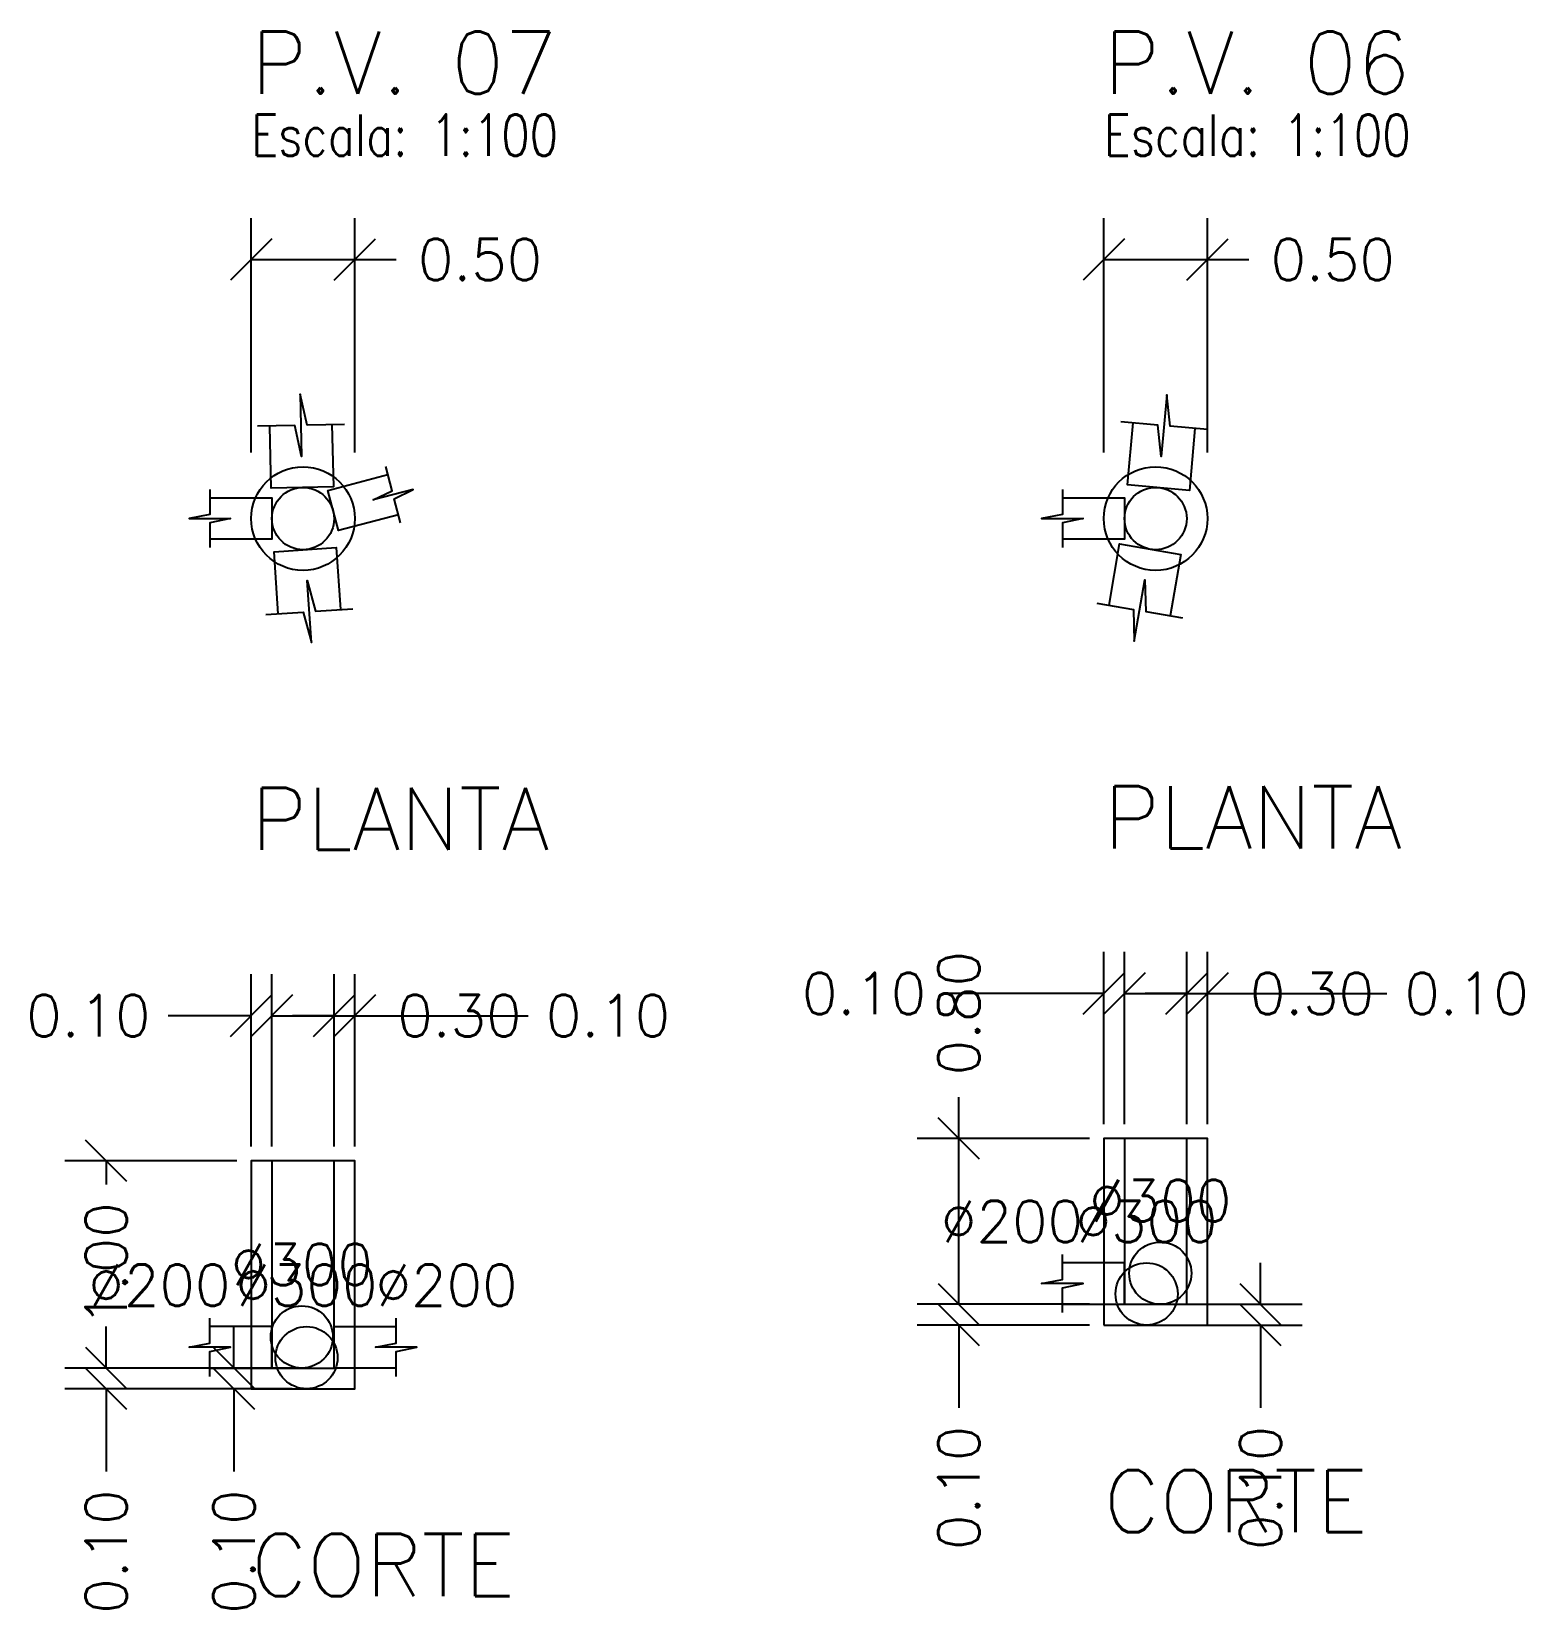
# Model space of a CAD drawing. Extents: x -6997814 to 14282083, y -16 to 289481930.
# Drawn here: x 363538.23 to 363545.43, y 7352388.54 to 7352396.14 of the extents above; entities that cross this region are included whole.
import ezdxf
from ezdxf.enums import TextEntityAlignment as Align

# ---------------------------------------------------------------- set-up
doc = ezdxf.new("R2010")
doc.units = 0
doc.header["$LTSCALE"] = 6.5
doc.header["$PDMODE"] = 3
doc.header["$PDSIZE"] = -0.3
doc.layers.get('0').update_dxf_attribs({"linetype": 'CONTINUOUS'})
doc.layers.get('Defpoints').update_dxf_attribs({"linetype": 'CONTINUOUS'})
for name, color, linetype in [('DETALHE_POCO_COT', 8, 'CONTINUOUS'), ('DETALHE_POCO_FOR', 7, 'CONTINUOUS'), ('DETALHE_POCO_TIT', 5, 'CONTINUOUS'), ('DETALHE_POCO_TUB', 4, 'CONTINUOUS'), ('DETALHE_POCO_TXT', 7, 'CONTINUOUS')]:
    doc.layers.add(name, color=color, linetype=linetype)
doc.styles.add('ROMANS', font='romans.shx')
doc.styles.get("Standard").update_dxf_attribs({"font": 'simplex.shx'})
doc.dimstyles.get("Standard").update_dxf_attribs({"dimtxt": 0.18, "dimasz": 0.18, "dimexe": 0.18, "dimexo": 0.0625, "dimgap": 0.09, "dimtad": 0, "dimtih": 1, "dimtoh": 1, "dimdec": 4, "dimzin": 0, "dimdsep": 46, "dimtxsty": 'Standard', "dimcen": 0.09, "dimadec": 0, "dimazin": 0, "dimtfac": 1, "dimtdec": 4, "dimtofl": 0, "dimtmove": 0, "dimatfit": 3, "dimfxl": 1, "dimtolj": 1, "dimtzin": 0, "dimarcsym": 0})

# ---------------------------------------------------------------- blocks, each defined once
blk = doc.blocks.new('_OBLIQUE')
at = {"color": 0, "linetype": 'ByBlock'}
blk.add_line((-0.5, -0.5), (0.5, 0.5), dxfattribs=at)
blk = doc.blocks.new('*D426')
at = {"layer": 'Defpoints', "color": 0, "lineweight": -2, "transparency": 16777216}
for p in [(363539.7927, 7352395.045), (363539.2927, 7352394.045), (363539.7927, 7352394.045)]:
    blk.add_point(p, dxfattribs=at)
at = {"layer": 'DETALHE_POCO_COT', "color": 0, "lineweight": -2, "transparency": 16777216}
for p, q in [((363539.2927, 7352394.1144), (363539.2927, 7352395.245)), ((363539.7927, 7352394.1144), (363539.7927, 7352395.245)), ((363539.2927, 7352395.045), (363539.7927, 7352395.045)), ((363539.7927, 7352395.045), (363539.9927, 7352395.045))]:
    blk.add_line(p, q, dxfattribs=at)
at = {"layer": 'DETALHE_POCO_COT', "color": 0, "lineweight": -2, "transparency": 16777216, "xscale": 0.2, "yscale": 0.2, "zscale": 0.2, "rotation": 180}
blk.add_blockref('_OBLIQUE', (363539.2927, 7352395.045), dxfattribs=at)
at = {"layer": 'DETALHE_POCO_COT', "color": 0, "lineweight": -2, "transparency": 16777216, "xscale": 0.2, "yscale": 0.2, "zscale": 0.2}
blk.add_blockref('_OBLIQUE', (363539.7927, 7352395.045), dxfattribs=at)
at = {"layer": 'DETALHE_POCO_COT', "color": 0, "lineweight": -2, "transparency": 16777216, "insert": (363540.3975, 7352395.045), "char_height": 0.2, "attachment_point": 5}
blk.add_mtext('\\A1;0.50', dxfattribs=at)
blk = doc.blocks.new('*D427')
at = {"layer": 'Defpoints', "color": 0, "lineweight": -2, "transparency": 16777216}
for p in [(363538.5927, 7352390.6964), (363539.2927, 7352390.6964), (363539.2927, 7352389.6964)]:
    blk.add_point(p, dxfattribs=at)
at = {"layer": 'DETALHE_POCO_COT', "color": 0, "lineweight": -2, "transparency": 16777216}
for p, q in [((363539.2233, 7352390.6964), (363538.3927, 7352390.6964)), ((363538.5927, 7352390.6964), (363538.5927, 7352390.5821)), ((363538.5927, 7352389.6964), (363538.5927, 7352389.8106)), ((363539.2233, 7352389.6964), (363538.3927, 7352389.6964))]:
    blk.add_line(p, q, dxfattribs=at)
at = {"layer": 'DETALHE_POCO_COT', "color": 0, "lineweight": -2, "transparency": 16777216, "xscale": 0.2, "yscale": 0.2, "zscale": 0.2}
for p, rotation in [((363538.5927, 7352390.6964), 90), ((363538.5927, 7352389.6964), 270)]:
    blk.add_blockref('_OBLIQUE', p, dxfattribs=dict(at, rotation=rotation))
at = {"layer": 'DETALHE_POCO_COT', "color": 0, "lineweight": -2, "transparency": 16777216, "insert": (363538.5927, 7352390.1964), "char_height": 0.2, "attachment_point": 5, "rotation": 90}
blk.add_mtext('\\A1;1.00', dxfattribs=at)
blk = doc.blocks.new('*D428')
at = {"layer": 'Defpoints', "color": 0, "lineweight": -2, "transparency": 16777216}
for p in [(363539.3927, 7352391.3964), (363539.2927, 7352390.6964), (363539.3927, 7352390.6964)]:
    blk.add_point(p, dxfattribs=at)
at = {"layer": 'DETALHE_POCO_COT', "color": 0, "lineweight": -2, "transparency": 16777216}
for p, q in [((363539.2927, 7352390.7658), (363539.2927, 7352391.5964)), ((363539.3927, 7352390.7658), (363539.3927, 7352391.5964)), ((363539.2927, 7352391.3964), (363538.8927, 7352391.3964)), ((363539.3927, 7352391.3964), (363539.5927, 7352391.3964))]:
    blk.add_line(p, q, dxfattribs=at)
at = {"layer": 'DETALHE_POCO_COT', "color": 0, "lineweight": -2, "transparency": 16777216, "xscale": 0.2, "yscale": 0.2, "zscale": 0.2}
blk.add_blockref('_OBLIQUE', (363539.2927, 7352391.3964), dxfattribs=at)
at = {"layer": 'DETALHE_POCO_COT', "color": 0, "lineweight": -2, "transparency": 16777216, "xscale": 0.2, "yscale": 0.2, "zscale": 0.2, "rotation": 180}
blk.add_blockref('_OBLIQUE', (363539.3927, 7352391.3964), dxfattribs=at)
at = {"layer": 'DETALHE_POCO_COT', "color": 0, "lineweight": -2, "transparency": 16777216, "insert": (363538.507, 7352391.3964), "char_height": 0.2, "attachment_point": 5}
blk.add_mtext('\\A1;0.10', dxfattribs=at)
blk = doc.blocks.new('*D429')
at = {"layer": 'Defpoints', "color": 0, "lineweight": -2, "transparency": 16777216}
for p in [(363539.6927, 7352391.3964), (363539.3927, 7352390.6964), (363539.6927, 7352390.6964)]:
    blk.add_point(p, dxfattribs=at)
at = {"layer": 'DETALHE_POCO_COT', "color": 0, "lineweight": -2, "transparency": 16777216}
for p, q in [((363539.3927, 7352390.7658), (363539.3927, 7352391.5964)), ((363539.6927, 7352390.7658), (363539.6927, 7352391.5964)), ((363539.3927, 7352391.3964), (363539.6927, 7352391.3964)), ((363539.6927, 7352391.3964), (363539.8927, 7352391.3964))]:
    blk.add_line(p, q, dxfattribs=at)
at = {"layer": 'DETALHE_POCO_COT', "color": 0, "lineweight": -2, "transparency": 16777216, "xscale": 0.2, "yscale": 0.2, "zscale": 0.2, "rotation": 180}
blk.add_blockref('_OBLIQUE', (363539.3927, 7352391.3964), dxfattribs=at)
at = {"layer": 'DETALHE_POCO_COT', "color": 0, "lineweight": -2, "transparency": 16777216, "xscale": 0.2, "yscale": 0.2, "zscale": 0.2}
blk.add_blockref('_OBLIQUE', (363539.6927, 7352391.3964), dxfattribs=at)
at = {"layer": 'DETALHE_POCO_COT', "color": 0, "lineweight": -2, "transparency": 16777216, "insert": (363540.2975, 7352391.3964), "char_height": 0.2, "attachment_point": 5}
blk.add_mtext('\\A1;0.30', dxfattribs=at)
blk = doc.blocks.new('*D430')
at = {"layer": 'Defpoints', "color": 0, "lineweight": -2, "transparency": 16777216}
for p in [(363539.7927, 7352391.3964), (363539.6927, 7352390.6964), (363539.7927, 7352390.6964)]:
    blk.add_point(p, dxfattribs=at)
at = {"layer": 'DETALHE_POCO_COT', "color": 0, "lineweight": -2, "transparency": 16777216}
for p, q in [((363539.6927, 7352390.7658), (363539.6927, 7352391.5964)), ((363539.7927, 7352390.7658), (363539.7927, 7352391.5964)), ((363539.6927, 7352391.3964), (363539.4927, 7352391.3964)), ((363539.7927, 7352391.3964), (363540.6291, 7352391.3964))]:
    blk.add_line(p, q, dxfattribs=at)
at = {"layer": 'DETALHE_POCO_COT', "color": 0, "lineweight": -2, "transparency": 16777216, "xscale": 0.2, "yscale": 0.2, "zscale": 0.2}
blk.add_blockref('_OBLIQUE', (363539.6927, 7352391.3964), dxfattribs=at)
at = {"layer": 'DETALHE_POCO_COT', "color": 0, "lineweight": -2, "transparency": 16777216, "xscale": 0.2, "yscale": 0.2, "zscale": 0.2, "rotation": 180}
blk.add_blockref('_OBLIQUE', (363539.7927, 7352391.3964), dxfattribs=at)
at = {"layer": 'DETALHE_POCO_COT', "color": 0, "lineweight": -2, "transparency": 16777216, "insert": (363541.0148, 7352391.3964), "char_height": 0.2, "attachment_point": 5}
blk.add_mtext('\\A1;0.10', dxfattribs=at)
blk = doc.blocks.new('*D431')
at = {"layer": 'Defpoints', "color": 0, "lineweight": -2, "transparency": 16777216}
for p in [(363538.5927, 7352389.6964), (363539.2927, 7352389.6964), (363539.2927, 7352389.5964)]:
    blk.add_point(p, dxfattribs=at)
at = {"layer": 'DETALHE_POCO_COT', "color": 0, "lineweight": -2, "transparency": 16777216}
for p, q in [((363538.5927, 7352389.6964), (363538.5927, 7352389.8964)), ((363539.2233, 7352389.6964), (363538.3927, 7352389.6964)), ((363539.2233, 7352389.5964), (363538.3927, 7352389.5964)), ((363538.5927, 7352389.5964), (363538.5927, 7352389.1964))]:
    blk.add_line(p, q, dxfattribs=at)
at = {"layer": 'DETALHE_POCO_COT', "color": 0, "lineweight": -2, "transparency": 16777216, "xscale": 0.2, "yscale": 0.2, "zscale": 0.2}
for p, rotation in [((363538.5927, 7352389.6964), 270), ((363538.5927, 7352389.5964), 90)]:
    blk.add_blockref('_OBLIQUE', p, dxfattribs=dict(at, rotation=rotation))
at = {"layer": 'DETALHE_POCO_COT', "color": 0, "lineweight": -2, "transparency": 16777216, "insert": (363538.5927, 7352388.8106), "char_height": 0.2, "attachment_point": 5, "rotation": 90}
blk.add_mtext('\\A1;0.10', dxfattribs=at)
blk = doc.blocks.new('*D432')
at = {"layer": 'Defpoints', "color": 0, "lineweight": -2, "transparency": 16777216}
for p in [(363539.5597, 7352389.6964), (363539.2097, 7352389.5964), (363539.5597, 7352389.5964)]:
    blk.add_point(p, dxfattribs=at)
at = {"layer": 'DETALHE_POCO_COT', "color": 0, "lineweight": -2, "transparency": 16777216}
for p, q in [((363539.2097, 7352389.6964), (363539.2097, 7352389.8964)), ((363539.4903, 7352389.6964), (363539.0097, 7352389.6964)), ((363539.4903, 7352389.5964), (363539.0097, 7352389.5964)), ((363539.2097, 7352389.5964), (363539.2097, 7352389.1964))]:
    blk.add_line(p, q, dxfattribs=at)
at = {"layer": 'DETALHE_POCO_COT', "color": 0, "lineweight": -2, "transparency": 16777216, "xscale": 0.2, "yscale": 0.2, "zscale": 0.2}
for p, rotation in [((363539.2097, 7352389.6964), 270), ((363539.2097, 7352389.5964), 90)]:
    blk.add_blockref('_OBLIQUE', p, dxfattribs=dict(at, rotation=rotation))
at = {"layer": 'DETALHE_POCO_COT', "color": 0, "lineweight": -2, "transparency": 16777216, "insert": (363539.2097, 7352388.8106), "char_height": 0.2, "attachment_point": 5, "rotation": 90}
blk.add_mtext('\\A1;0.10', dxfattribs=at)
blk = doc.blocks.new('*D433')
at = {"layer": 'Defpoints', "color": 0, "lineweight": -2, "transparency": 16777216}
for p in [(363543.907, 7352395.045), (363543.407, 7352394.045), (363543.907, 7352394.045)]:
    blk.add_point(p, dxfattribs=at)
at = {"layer": 'DETALHE_POCO_COT', "color": 0, "lineweight": -2, "transparency": 16777216}
for p, q in [((363543.407, 7352394.1144), (363543.407, 7352395.245)), ((363543.907, 7352394.1144), (363543.907, 7352395.245)), ((363543.407, 7352395.045), (363543.907, 7352395.045)), ((363543.907, 7352395.045), (363544.107, 7352395.045))]:
    blk.add_line(p, q, dxfattribs=at)
at = {"layer": 'DETALHE_POCO_COT', "color": 0, "lineweight": -2, "transparency": 16777216, "xscale": 0.2, "yscale": 0.2, "zscale": 0.2, "rotation": 180}
blk.add_blockref('_OBLIQUE', (363543.407, 7352395.045), dxfattribs=at)
at = {"layer": 'DETALHE_POCO_COT', "color": 0, "lineweight": -2, "transparency": 16777216, "xscale": 0.2, "yscale": 0.2, "zscale": 0.2}
blk.add_blockref('_OBLIQUE', (363543.907, 7352395.045), dxfattribs=at)
at = {"layer": 'DETALHE_POCO_COT', "color": 0, "lineweight": -2, "transparency": 16777216, "insert": (363544.5118, 7352395.045), "char_height": 0.2, "attachment_point": 5}
blk.add_mtext('\\A1;0.50', dxfattribs=at)
blk = doc.blocks.new('*D434')
at = {"layer": 'Defpoints', "color": 0, "lineweight": -2, "transparency": 16777216}
for p in [(363542.707, 7352390.8038), (363543.407, 7352390.8038), (363543.407, 7352390.0038)]:
    blk.add_point(p, dxfattribs=at)
at = {"layer": 'DETALHE_POCO_COT', "color": 0, "lineweight": -2, "transparency": 16777216}
for p, q in [((363542.707, 7352390.8038), (363542.707, 7352391.0038)), ((363543.3376, 7352390.8038), (363542.507, 7352390.8038)), ((363542.707, 7352390.0038), (363542.707, 7352390.8038)), ((363543.3376, 7352390.0038), (363542.507, 7352390.0038))]:
    blk.add_line(p, q, dxfattribs=at)
at = {"layer": 'DETALHE_POCO_COT', "color": 0, "lineweight": -2, "transparency": 16777216, "xscale": 0.2, "yscale": 0.2, "zscale": 0.2}
for p, rotation in [((363542.707, 7352390.8038), 90), ((363542.707, 7352390.0038), 270)]:
    blk.add_blockref('_OBLIQUE', p, dxfattribs=dict(at, rotation=rotation))
at = {"layer": 'DETALHE_POCO_COT', "color": 0, "lineweight": -2, "transparency": 16777216, "insert": (363542.707, 7352391.4086), "char_height": 0.2, "attachment_point": 5, "rotation": 90}
blk.add_mtext('\\A1;0.80', dxfattribs=at)
blk = doc.blocks.new('*D435')
at = {"layer": 'Defpoints', "color": 0, "lineweight": -2, "transparency": 16777216}
for p in [(363543.507, 7352391.5038), (363543.407, 7352390.8038), (363543.507, 7352390.8038)]:
    blk.add_point(p, dxfattribs=at)
at = {"layer": 'DETALHE_POCO_COT', "color": 0, "lineweight": -2, "transparency": 16777216}
for p, q in [((363543.407, 7352390.8733), (363543.407, 7352391.7038)), ((363543.507, 7352390.8733), (363543.507, 7352391.7038)), ((363543.407, 7352391.5038), (363542.6361, 7352391.5038)), ((363543.507, 7352391.5038), (363543.707, 7352391.5038))]:
    blk.add_line(p, q, dxfattribs=at)
at = {"layer": 'DETALHE_POCO_COT', "color": 0, "lineweight": -2, "transparency": 16777216, "xscale": 0.2, "yscale": 0.2, "zscale": 0.2}
blk.add_blockref('_OBLIQUE', (363543.407, 7352391.5038), dxfattribs=at)
at = {"layer": 'DETALHE_POCO_COT', "color": 0, "lineweight": -2, "transparency": 16777216, "xscale": 0.2, "yscale": 0.2, "zscale": 0.2, "rotation": 180}
blk.add_blockref('_OBLIQUE', (363543.507, 7352391.5038), dxfattribs=at)
at = {"layer": 'DETALHE_POCO_COT', "color": 0, "lineweight": -2, "transparency": 16777216, "insert": (363542.2504, 7352391.5038), "char_height": 0.2, "attachment_point": 5}
blk.add_mtext('\\A1;0.10', dxfattribs=at)
blk = doc.blocks.new('*D436')
at = {"layer": 'Defpoints', "color": 0, "lineweight": -2, "transparency": 16777216}
for p in [(363543.807, 7352391.5038), (363543.507, 7352390.8038), (363543.807, 7352390.8038)]:
    blk.add_point(p, dxfattribs=at)
at = {"layer": 'DETALHE_POCO_COT', "color": 0, "lineweight": -2, "transparency": 16777216}
for p, q in [((363543.507, 7352390.8733), (363543.507, 7352391.7038)), ((363543.807, 7352390.8733), (363543.807, 7352391.7038)), ((363543.507, 7352391.5038), (363543.807, 7352391.5038)), ((363543.807, 7352391.5038), (363544.007, 7352391.5038))]:
    blk.add_line(p, q, dxfattribs=at)
at = {"layer": 'DETALHE_POCO_COT', "color": 0, "lineweight": -2, "transparency": 16777216, "xscale": 0.2, "yscale": 0.2, "zscale": 0.2, "rotation": 180}
blk.add_blockref('_OBLIQUE', (363543.507, 7352391.5038), dxfattribs=at)
at = {"layer": 'DETALHE_POCO_COT', "color": 0, "lineweight": -2, "transparency": 16777216, "xscale": 0.2, "yscale": 0.2, "zscale": 0.2}
blk.add_blockref('_OBLIQUE', (363543.807, 7352391.5038), dxfattribs=at)
at = {"layer": 'DETALHE_POCO_COT', "color": 0, "lineweight": -2, "transparency": 16777216, "insert": (363544.4118, 7352391.5038), "char_height": 0.2, "attachment_point": 5}
blk.add_mtext('\\A1;0.30', dxfattribs=at)
blk = doc.blocks.new('*D437')
at = {"layer": 'Defpoints', "color": 0, "lineweight": -2, "transparency": 16777216}
for p in [(363543.907, 7352391.5038), (363543.807, 7352390.8038), (363543.907, 7352390.8038)]:
    blk.add_point(p, dxfattribs=at)
at = {"layer": 'DETALHE_POCO_COT', "color": 0, "lineweight": -2, "transparency": 16777216}
for p, q in [((363543.807, 7352390.8733), (363543.807, 7352391.7038)), ((363543.907, 7352390.8733), (363543.907, 7352391.7038)), ((363543.807, 7352391.5038), (363543.607, 7352391.5038)), ((363543.907, 7352391.5038), (363544.7722, 7352391.5038))]:
    blk.add_line(p, q, dxfattribs=at)
at = {"layer": 'DETALHE_POCO_COT', "color": 0, "lineweight": -2, "transparency": 16777216, "xscale": 0.2, "yscale": 0.2, "zscale": 0.2}
blk.add_blockref('_OBLIQUE', (363543.807, 7352391.5038), dxfattribs=at)
at = {"layer": 'DETALHE_POCO_COT', "color": 0, "lineweight": -2, "transparency": 16777216, "xscale": 0.2, "yscale": 0.2, "zscale": 0.2, "rotation": 180}
blk.add_blockref('_OBLIQUE', (363543.907, 7352391.5038), dxfattribs=at)
at = {"layer": 'DETALHE_POCO_COT', "color": 0, "lineweight": -2, "transparency": 16777216, "insert": (363545.1579, 7352391.5038), "char_height": 0.2, "attachment_point": 5}
blk.add_mtext('\\A1;0.10', dxfattribs=at)
blk = doc.blocks.new('*D438')
at = {"layer": 'Defpoints', "color": 0, "lineweight": -2, "transparency": 16777216}
for p in [(363542.707, 7352390.0038), (363543.407, 7352390.0038), (363543.407, 7352389.9038)]:
    blk.add_point(p, dxfattribs=at)
at = {"layer": 'DETALHE_POCO_COT', "color": 0, "lineweight": -2, "transparency": 16777216}
for p, q in [((363542.707, 7352390.0038), (363542.707, 7352390.2038)), ((363543.3376, 7352390.0038), (363542.507, 7352390.0038)), ((363543.3376, 7352389.9038), (363542.507, 7352389.9038)), ((363542.707, 7352389.9038), (363542.707, 7352389.5038))]:
    blk.add_line(p, q, dxfattribs=at)
at = {"layer": 'DETALHE_POCO_COT', "color": 0, "lineweight": -2, "transparency": 16777216, "xscale": 0.2, "yscale": 0.2, "zscale": 0.2}
for p, rotation in [((363542.707, 7352390.0038), 270), ((363542.707, 7352389.9038), 90)]:
    blk.add_blockref('_OBLIQUE', p, dxfattribs=dict(at, rotation=rotation))
at = {"layer": 'DETALHE_POCO_COT', "color": 0, "lineweight": -2, "transparency": 16777216, "insert": (363542.707, 7352389.1181), "char_height": 0.2, "attachment_point": 5, "rotation": 90}
blk.add_mtext('\\A1;0.10', dxfattribs=at)
blk = doc.blocks.new('*D439')
at = {"layer": 'Defpoints', "color": 0, "lineweight": -2, "transparency": 16777216}
for p in [(363543.6135, 7352390.0038), (363543.6135, 7352389.9038), (363544.1635, 7352389.9038)]:
    blk.add_point(p, dxfattribs=at)
at = {"layer": 'DETALHE_POCO_COT', "color": 0, "lineweight": -2, "transparency": 16777216}
for p, q in [((363544.1635, 7352390.0038), (363544.1635, 7352390.2038)), ((363543.683, 7352390.0038), (363544.3635, 7352390.0038)), ((363543.683, 7352389.9038), (363544.3635, 7352389.9038)), ((363544.1635, 7352389.9038), (363544.1635, 7352389.5038))]:
    blk.add_line(p, q, dxfattribs=at)
at = {"layer": 'DETALHE_POCO_COT', "color": 0, "lineweight": -2, "transparency": 16777216, "xscale": 0.2, "yscale": 0.2, "zscale": 0.2}
for p, rotation in [((363544.1635, 7352390.0038), 270), ((363544.1635, 7352389.9038), 90)]:
    blk.add_blockref('_OBLIQUE', p, dxfattribs=dict(at, rotation=rotation))
at = {"layer": 'DETALHE_POCO_COT', "color": 0, "lineweight": -2, "transparency": 16777216, "insert": (363544.1635, 7352389.1181), "char_height": 0.2, "attachment_point": 5, "rotation": 90}
blk.add_mtext('\\A1;0.10', dxfattribs=at)

msp = doc.modelspace()

# ---------------------------------------------------------------- linework, layer by layer
at = {"layer": 'DETALHE_POCO_FOR', "linetype": 'Continuous', "lineweight": -2}
for points in [[(363543.407, 7352389.90384), (363543.907, 7352389.90384), (363543.907, 7352390.80384), (363543.407, 7352390.80384)], [(363543.507, 7352390.00384), (363543.807, 7352390.00384), (363543.807, 7352390.80384), (363543.507, 7352390.80384)], [(363539.29271, 7352389.59636), (363539.79271, 7352389.59636), (363539.79271, 7352390.69636), (363539.29271, 7352390.69636)], [(363539.39271, 7352389.69636), (363539.69271, 7352389.69636), (363539.69271, 7352390.69636), (363539.39271, 7352390.69636)]]:
    msp.add_lwpolyline(points, close=True, dxfattribs=at)
for centre, radius in [((363539.54271, 7352393.79497), 0.25), ((363543.657, 7352393.79497), 0.25), ((363539.54271, 7352393.79497), 0.15), ((363543.657, 7352393.79497), 0.15)]:
    msp.add_circle(centre, radius, dxfattribs=at)
at = {"layer": 'DETALHE_POCO_TUB', "linetype": 'Continuous', "lineweight": -2}
for points in [[(363539.74251, 7352394.2496), (363539.56255, 7352394.24554), (363539.52917, 7352394.39482), (363539.53594, 7352394.0949), (363539.50257, 7352394.24418), (363539.32261, 7352394.24012)], [(363543.90681, 7352394.22415), (363543.72755, 7352394.24042), (363543.71123, 7352394.39252), (363543.68411, 7352394.09375), (363543.66779, 7352394.24584), (363543.48853, 7352394.26211)], [(363539.68252, 7352394.24824), (363539.68929, 7352393.94832), (363539.38937, 7352393.94155), (363539.3826, 7352394.24148)], [(363543.84706, 7352394.22957), (363543.81994, 7352393.9308), (363543.52117, 7352393.95792), (363543.54829, 7352394.25669)], [(363540.00331, 7352393.8137), (363539.71334, 7352393.73678), (363539.66206, 7352393.93009), (363539.95203, 7352394.00701)], [(363540.01356, 7352393.77504), (363539.9828, 7352393.89102), (363540.07432, 7352393.936), (363539.88101, 7352393.88472), (363539.97254, 7352393.92969), (363539.94177, 7352394.04568)], [(363539.09271, 7352393.93497), (363539.09271, 7352393.81497), (363538.99271, 7352393.79497), (363539.19271, 7352393.79497), (363539.09271, 7352393.77497), (363539.09271, 7352393.65497)], [(363543.207, 7352393.93497), (363543.207, 7352393.81497), (363543.107, 7352393.79497), (363543.307, 7352393.79497), (363543.207, 7352393.77497), (363543.207, 7352393.65497)], [(363539.09271, 7352393.89497), (363539.39271, 7352393.89497), (363539.39271, 7352393.69497), (363539.09271, 7352393.69497)], [(363543.207, 7352393.89497), (363543.507, 7352393.89497), (363543.507, 7352393.69497), (363543.207, 7352393.69497)], [(363539.4236, 7352393.33583), (363539.40324, 7352393.63514), (363539.70255, 7352393.6555), (363539.72291, 7352393.35619)], [(363543.43215, 7352393.37731), (363543.48352, 7352393.67288), (363543.77909, 7352393.6215), (363543.72772, 7352393.32593)], [(363539.36374, 7352393.33176), (363539.54333, 7352393.34398), (363539.58344, 7352393.19636), (363539.56307, 7352393.49567), (363539.60319, 7352393.34805), (363539.78277, 7352393.36027)], [(363543.37303, 7352393.38759), (363543.55037, 7352393.35676), (363543.55424, 7352393.20384), (363543.60562, 7352393.49941), (363543.60949, 7352393.34648), (363543.78683, 7352393.31566)], [(363543.207, 7352389.96384), (363543.207, 7352390.08384), (363543.307, 7352390.10384), (363543.107, 7352390.10384), (363543.207, 7352390.12384), (363543.207, 7352390.24384)], [(363543.207, 7352390.00384), (363543.507, 7352390.00384), (363543.507, 7352390.20384), (363543.207, 7352390.20384)], [(363539.09271, 7352389.65636), (363539.09271, 7352389.77636), (363539.19271, 7352389.79636), (363538.99271, 7352389.79636), (363539.09271, 7352389.81636), (363539.09271, 7352389.93636)], [(363539.99271, 7352389.65636), (363539.99271, 7352389.77636), (363540.09271, 7352389.79636), (363539.89271, 7352389.79636), (363539.99271, 7352389.81636), (363539.99271, 7352389.93636)], [(363539.09271, 7352389.69636), (363539.39271, 7352389.69636), (363539.39271, 7352389.89636), (363539.09271, 7352389.89636)], [(363539.99271, 7352389.69636), (363539.69271, 7352389.69636), (363539.69271, 7352389.89636), (363539.99271, 7352389.89636)]]:
    msp.add_lwpolyline(points, dxfattribs=at)
for centre in [(363543.67969, 7352390.15384), (363543.61354, 7352390.05384), (363539.53707, 7352389.84636), (363539.55972, 7352389.74636)]:
    msp.add_circle(centre, 0.15, dxfattribs=at)

# ---------------------------------------------------------------- texts
at = {"layer": 'DETALHE_POCO_TIT', "linetype": 'Continuous', "lineweight": -2, "style": 'ROMANS'}
for s, p in [('P.V. 07', (363539.29271, 7352395.84497)), ('P.V. 06', (363543.407, 7352395.84497)), ('PLANTA', (363539.29271, 7352392.19636)), ('PLANTA', (363543.407, 7352392.20384)), ('CORTE', (363543.407, 7352388.90384)), ('CORTE', (363539.29271, 7352388.59636))]:
    msp.add_text(s, height=0.3, dxfattribs=at).set_placement(p)
at = {"layer": 'DETALHE_POCO_TXT', "linetype": 'Continuous', "lineweight": -2, "style": 'ROMANS', "width": 0.8}
for p in [(363539.29271, 7352395.54497), (363543.407, 7352395.54497)]:
    msp.add_text('Escala: 1:100', height=0.2, dxfattribs=at).set_placement(p)
at = {"layer": 'DETALHE_POCO_TXT', "linetype": 'Continuous', "lineweight": -2, "style": 'ROMANS'}
for p in [(363543.67969, 7352390.40384), (363543.61354, 7352390.30384), (363539.53707, 7352390.09636), (363539.55972, 7352389.99636)]:
    msp.add_text('%%C300', height=0.2, dxfattribs=at).set_placement(p, align=Align.CENTER)
for p in [(363543.307, 7352390.30384), (363539.19271, 7352389.99636)]:
    msp.add_text('%%C200', height=0.2, dxfattribs=at).set_placement(p, align=Align.RIGHT)
msp.add_text('%%C200', height=0.2, dxfattribs=at).set_placement((363539.89271, 7352389.99636))

# ---------------------------------------------------------------- dimensions: what is measured, and where the dimension line sits
at = {"layer": 'DETALHE_POCO_COT', "lineweight": -2}
for base, p1, p2, text, override, picture, middle in [((363539.79271, 7352395.04497), (363539.29271, 7352394.04497), (363539.79271, 7352394.04497), '0.50', {"dimscale": 1.111111, "dimtih": 0, "dimtoh": 0, "dimblk1": 'OBLIQUE', "dimblk2": 'OBLIQUE', "dimsah": 1}, '*D426', (363540.39747, 7352395.04497)), ((363543.907, 7352395.04497), (363543.407, 7352394.04497), (363543.907, 7352394.04497), '0.50', {"dimscale": 1.111111, "dimtih": 0, "dimtoh": 0, "dimblk1": 'OBLIQUE', "dimblk2": 'OBLIQUE', "dimsah": 1}, '*D433', (363544.51176, 7352395.04497)), ((363543.807, 7352391.50384), (363543.507, 7352390.80384), (363543.807, 7352390.80384), '0.30', {"dimscale": 1.111111, "dimtih": 0, "dimtoh": 0, "dimblk1": 'OBLIQUE', "dimblk2": 'OBLIQUE', "dimsah": 1}, '*D436', (363544.41176, 7352391.50384)), ((363539.39271, 7352391.39636), (363539.29271, 7352390.69636), (363539.39271, 7352390.69636), '0.10', {"dimscale": 1.111111, "dimjust": 1, "dimtih": 0, "dimtoh": 0, "dimblk1": 'OBLIQUE', "dimblk2": 'OBLIQUE', "dimsah": 1}, '*D428', (363538.507, 7352391.39636)), ((363539.69271, 7352391.39636), (363539.39271, 7352390.69636), (363539.69271, 7352390.69636), '0.30', {"dimscale": 1.111111, "dimtih": 0, "dimtoh": 0, "dimblk1": 'OBLIQUE', "dimblk2": 'OBLIQUE', "dimsah": 1}, '*D429', (363540.29747, 7352391.39636))]:
    dim = msp.add_linear_dim(base=base, p1=p1, p2=p2, text=text, dimstyle='Standard', override=override, dxfattribs=at)
    dim.commit()
    dim.dimension.update_dxf_attribs({"geometry": picture, "text_midpoint": middle})
for base, p1, p2, override, picture, middle in [((363543.507, 7352391.50384), (363543.407, 7352390.80384), (363543.507, 7352390.80384), {"dimscale": 1.111111, "dimjust": 1, "dimtih": 0, "dimtoh": 0, "dimblk1": 'OBLIQUE', "dimblk2": 'OBLIQUE', "dimsah": 1}, '*D435', (363542.25039, 7352391.50384)), ((363543.907, 7352391.50384), (363543.807, 7352390.80384), (363543.907, 7352390.80384), {"dimscale": 1.111111, "dimjust": 2, "dimtih": 0, "dimtoh": 0, "dimblk1": 'OBLIQUE', "dimblk2": 'OBLIQUE', "dimsah": 1}, '*D437', (363545.15791, 7352391.50384)), ((363539.79271, 7352391.39636), (363539.69271, 7352390.69636), (363539.79271, 7352390.69636), {"dimscale": 1.111111, "dimjust": 2, "dimtih": 0, "dimtoh": 0, "dimblk1": 'OBLIQUE', "dimblk2": 'OBLIQUE', "dimsah": 1}, '*D430', (363541.0148, 7352391.39636))]:
    dim = msp.add_linear_dim(base=base, p1=p1, p2=p2, text='0.10', dimstyle='Standard', override=override, dxfattribs=at)
    dim.commit()
    dim.dimension.update_dxf_attribs({"geometry": picture, "text_midpoint": middle, "dimtype": 160})
for base, p1, p2, text, override, picture, middle in [((363542.707, 7352390.80384), (363543.407, 7352390.00384), (363543.407, 7352390.80384), '0.80', {"dimscale": 1.111111, "dimtih": 0, "dimtoh": 0, "dimblk1": 'OBLIQUE', "dimblk2": 'OBLIQUE', "dimsah": 1}, '*D434', (363542.707, 7352391.4086)), ((363538.59271, 7352390.69636), (363539.29271, 7352389.69636), (363539.29271, 7352390.69636), '1.00', {"dimscale": 1.111111, "dimtih": 0, "dimtoh": 0, "dimblk1": 'OBLIQUE', "dimblk2": 'OBLIQUE', "dimsah": 1}, '*D427', (363538.59271, 7352390.19636)), ((363542.707, 7352390.00384), (363543.407, 7352389.90384), (363543.407, 7352390.00384), '0.10', {"dimscale": 1.111111, "dimjust": 1, "dimtih": 0, "dimtoh": 0, "dimblk1": 'OBLIQUE', "dimblk2": 'OBLIQUE', "dimsah": 1}, '*D438', (363542.707, 7352389.11812)), ((363544.16354, 7352389.90384), (363543.61354, 7352390.00384), (363543.61354, 7352389.90384), '0.10', {"dimscale": 1.111111, "dimtih": 0, "dimtoh": 0, "dimblk1": 'OBLIQUE', "dimblk2": 'OBLIQUE', "dimsah": 1}, '*D439', (363544.16354, 7352389.11812)), ((363538.59271, 7352389.69636), (363539.29271, 7352389.59636), (363539.29271, 7352389.69636), '0.10', {"dimscale": 1.111111, "dimjust": 1, "dimtih": 0, "dimtoh": 0, "dimblk1": 'OBLIQUE', "dimblk2": 'OBLIQUE', "dimsah": 1}, '*D431', (363538.59271, 7352388.81064)), ((363539.20972, 7352389.59636), (363539.55972, 7352389.69636), (363539.55972, 7352389.59636), '0.10', {"dimscale": 1.111111, "dimtih": 0, "dimtoh": 0, "dimblk1": 'OBLIQUE', "dimblk2": 'OBLIQUE', "dimsah": 1}, '*D432', (363539.20972, 7352388.81064))]:
    dim = msp.add_linear_dim(base=base, p1=p1, p2=p2, angle=90, text=text, dimstyle='Standard', override=override, dxfattribs=at)
    dim.commit()
    dim.dimension.update_dxf_attribs({"geometry": picture, "text_midpoint": middle})

doc.saveas('drawing.dxf')
